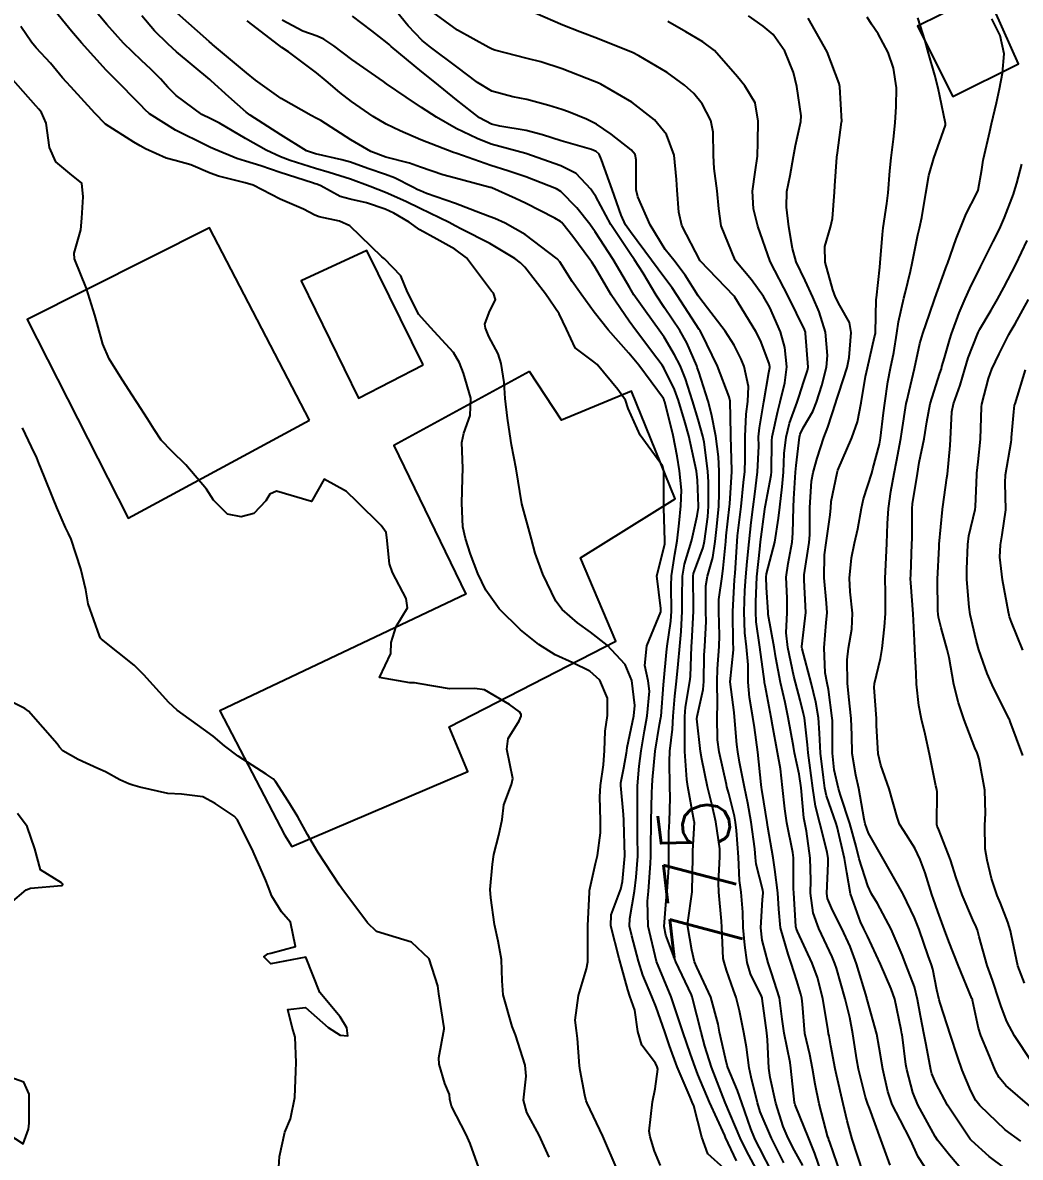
# Model space of a CAD drawing. Header units: metres. Extents: x 307586 to 320046, y 7427249 to 7434250.
# Drawn here: x 319128.7 to 319185.6, y 7429678.8 to 7429743.5 of the extents above; entities that cross this region are included whole.
import ezdxf
from ezdxf.enums import TextEntityAlignment as Align

# ---------------------------------------------------------------- set-up
doc = ezdxf.new("R2010")
doc.units = ezdxf.units.M
doc.header["$MEASUREMENT"] = 0
for name, color, linetype in [('Cotas', 45, 'Continuous'), ('Curvas de Nivel 1m', 11, 'Continuous'), ('Curvas de Nivel 5m', 15, 'Continuous'), ('Edificações', 30, 'Continuous')]:
    doc.layers.add(name, color=color, linetype=linetype)
doc.styles.add('Style-STANDARD', font='STANDARD.shx')

msp = doc.modelspace()

# ---------------------------------------------------------------- linework, layer by layer
at = {"layer": 'Curvas de Nivel 1m', "flags": 128}
for points, elevation in [([(319165.096, 7429678.316), (319164.745, 7429679.145), (319164.558, 7429679.77), (319164.503, 7429679.964), (319164.449, 7429680.273), (319164.646, 7429681.962), (319164.79, 7429682.693), (319164.942, 7429683.818), (319164.911, 7429683.959), (319164.805, 7429684.163), (319164.023, 7429685.18), (319163.81, 7429685.975), (319163.627, 7429687.192), (319163.354, 7429687.982), (319163.224, 7429688.352), (319162.87, 7429689.658), (319162.779, 7429689.991), (319162.74, 7429690.126), (319162.265, 7429691.996), (319162.276, 7429692.63), (319162.79, 7429693.991), (319162.827, 7429694.088), (319162.928, 7429694.523), (319163.06, 7429695.988), (319163.005, 7429697.957), (319163.003, 7429697.99), (319163.003, 7429698.019), (319162.976, 7429698.338), (319162.823, 7429699.992), (319162.835, 7429700.152), (319163.008, 7429701.009), (319163.151, 7429701.858), (319163.169, 7429701.988), (319163.2, 7429702.163), (319163.578, 7429703.982), (319163.628, 7429704.56), (319163.464, 7429705.984), (319163.077, 7429706.911), (319162.056, 7429708), (319161.1, 7429708.748), (319160.368, 7429709.283), (319159.477, 7429710.035), (319159.12, 7429710.509), (319158.377, 7429712.048), (319157.951, 7429713.256), (319157.728, 7429714.054), (319157.183, 7429716.06), (319156.866, 7429718.065), (319156.595, 7429719.438), (319156.505, 7429720.071), (319156.363, 7429720.957), (319156.23, 7429722.075), (319156.177, 7429722.982), (319156.001, 7429724.079), (319155.837, 7429724.631), (319155.298, 7429725.617), (319155.111, 7429726.092), (319155.08, 7429726.318), (319155.316, 7429726.979), (319155.686, 7429727.726), (319155.569, 7429728.086), (319155.455, 7429728.209), (319155.336, 7429728.354), (319154.02, 7429730.103), (319153.36, 7429730.593), (319152.329, 7429731.16), (319151.377, 7429731.705), (319150.758, 7429732.139), (319149.887, 7429732.651), (319149.39, 7429732.87), (319148.328, 7429733.236), (319147.396, 7429733.444), (319146.819, 7429733.61), (319145.714, 7429734.205), (319145.493, 7429734.298), (319145.404, 7429734.323), (319145.243, 7429734.373), (319143.41, 7429734.966), (319142.301, 7429735.354), (319141.417, 7429735.612), (319140.922, 7429735.761), (319139.7, 7429736.276), (319139.425, 7429736.404), (319139.205, 7429736.503), (319137.439, 7429737.388), (319135.949, 7429738.323), (319135.685, 7429738.556), (319135.458, 7429738.81), (319133.936, 7429740.345), (319133.478, 7429740.816), (319132.065, 7429742.364), (319131.503, 7429743.036), (319130.388, 7429744.387)], 771), ([(319168.735, 7429678.147), (319167.803, 7429678.989), (319167.443, 7429679.933), (319166.992, 7429681.726), (319166.91, 7429681.939), (319166.786, 7429682.222), (319166.05, 7429683.948), (319165.615, 7429685.152), (319165.339, 7429685.955), (319164.844, 7429687.348), (319164.591, 7429687.964), (319164.08, 7429689.187), (319163.834, 7429689.976), (319163.454, 7429691.422), (319163.332, 7429691.984), (319163.343, 7429692.419), (319163.611, 7429693.98), (319163.715, 7429694.763), (319163.797, 7429695.977), (319163.791, 7429697.147), (319163.781, 7429697.978), (319163.783, 7429698.78), (319163.791, 7429699.978), (319163.877, 7429701.11), (319163.985, 7429701.976), (319164.186, 7429703.124), (319164.335, 7429703.971), (319164.465, 7429705.377), (319164.397, 7429705.97), (319164.206, 7429706.843), (319164.306, 7429707.972), (319165.112, 7429709.904), (319165.123, 7429709.949), (319165.115, 7429710.104), (319164.883, 7429711.964), (319165.153, 7429713.007), (319165.334, 7429713.786), (319165.344, 7429713.958), (319165.294, 7429715.847), (319165.294, 7429715.959), (319165.284, 7429717.897), (319165.275, 7429717.969), (319165.27, 7429718.025), (319165.216, 7429718.236), (319163.942, 7429719.983), (319163.256, 7429721.502), (319163.095, 7429721.992), (319162.668, 7429722.597), (319161.485, 7429724.008), (319161.284, 7429724.162), (319160.228, 7429724.962), (319159.737, 7429726.033), (319159.316, 7429726.905), (319158.539, 7429728.048), (319157.348, 7429729.566), (319157.108, 7429729.822), (319156.792, 7429730.068), (319155.365, 7429730.925), (319153.741, 7429731.743), (319153.38, 7429731.929), (319153.034, 7429732.113), (319151.391, 7429732.916), (319150.564, 7429733.312), (319149.4, 7429733.822), (319148.527, 7429734.169), (319147.407, 7429734.591), (319146.192, 7429734.979), (319145.413, 7429735.201), (319143.981, 7429735.661), (319143.419, 7429735.865), (319142.597, 7429736.238), (319141.433, 7429736.91), (319139.94, 7429737.778), (319139.449, 7429738.023), (319138.935, 7429738.285), (319137.463, 7429739.357), (319136.999, 7429739.838), (319136.573, 7429740.314), (319136.018, 7429740.859), (319135.483, 7429741.359), (319134.466, 7429742.34), (319133.509, 7429743.417), (319132.723, 7429744.358)], 772), ([(319169.421, 7429678.591), (319168.802, 7429679.919), (319168.755, 7429680.027), (319167.881, 7429681.929), (319167.222, 7429683.512), (319167.064, 7429683.937), (319166.81, 7429684.677), (319166.372, 7429685.945), (319166.147, 7429686.633), (319165.7, 7429687.952), (319164.873, 7429689.96), (319164.382, 7429691.968), (319164.355, 7429693.406), (319164.411, 7429693.968), (319164.528, 7429695.556), (319164.544, 7429695.966), (319164.551, 7429696.364), (319164.557, 7429697.966), (319164.601, 7429699.578), (319164.616, 7429699.966), (319164.634, 7429700.33), (319164.791, 7429701.963), (319165.038, 7429703.472), (319165.119, 7429703.882), (319165.126, 7429703.959), (319165.272, 7429705.747), (319165.291, 7429705.958), (319165.437, 7429707.608), (319165.477, 7429707.956), (319165.687, 7429709.374), (319165.725, 7429709.954), (319165.696, 7429711.393), (319165.716, 7429711.954), (319165.914, 7429713.194), (319166.054, 7429713.951), (319166.16, 7429714.963), (319166.262, 7429715.949), (319166.294, 7429716.856), (319166.186, 7429717.955), (319166.049, 7429718.786), (319165.813, 7429719.961), (319165.334, 7429721.897), (319165.312, 7429721.969), (319165.299, 7429722.005), (319165.264, 7429722.07), (319163.852, 7429723.984), (319163.29, 7429724.665), (319162.112, 7429726.002), (319161.318, 7429727.012), (319160.575, 7429728.021), (319160.058, 7429728.747), (319159.351, 7429729.874), (319159.206, 7429730.041), (319157.374, 7429731.438), (319156.244, 7429732.077), (319155.644, 7429732.344), (319155.386, 7429732.443), (319154.827, 7429732.657), (319153.394, 7429733.206), (319151.75, 7429733.776), (319151.401, 7429733.92), (319151.258, 7429733.989), (319150.963, 7429734.137), (319149.921, 7429734.665), (319149.41, 7429734.847), (319148.394, 7429735.19), (319147.417, 7429735.557), (319146.928, 7429735.698), (319145.421, 7429736.029), (319144.91, 7429736.215), (319143.436, 7429737.111), (319141.687, 7429738.248), (319141.455, 7429738.421), (319140.476, 7429739.278), (319139.472, 7429740.204), (319139.386, 7429740.281), (319137.496, 7429741.86), (319137.265, 7429742.07), (319137.003, 7429742.307), (319136.239, 7429743.054), (319135.516, 7429743.901)], 773), ([(319170.687, 7429677.891), (319169.996, 7429679.151), (319169.635, 7429679.907), (319168.783, 7429681.92), (319168.008, 7429683.928), (319167.614, 7429685.133), (319167.406, 7429685.934), (319166.929, 7429687.862), (319166.904, 7429687.939), (319166.854, 7429688.052), (319165.971, 7429689.949), (319165.393, 7429691.457), (319165.31, 7429691.956), (319165.426, 7429693.447), (319165.477, 7429693.954), (319165.563, 7429695.327), (319165.574, 7429695.954), (319165.575, 7429697.342), (319165.599, 7429697.954), (319165.639, 7429699.301), (319165.622, 7429699.954), (319165.601, 7429701.367), (319165.634, 7429701.954), (319165.771, 7429703.218), (319165.818, 7429703.952), (319165.903, 7429705.103), (319166.015, 7429705.95), (319166.111, 7429706.916), (319166.189, 7429707.949), (319166.271, 7429708.778), (319166.34, 7429709.948), (319166.338, 7429710.735), (319166.353, 7429711.948), (319166.463, 7429712.634), (319166.869, 7429713.943), (319166.928, 7429714.179), (319167.177, 7429715.386), (319167.262, 7429715.86), (319167.266, 7429715.939), (319167.205, 7429717.422), (319167.144, 7429717.941), (319166.801, 7429719.518), (319166.707, 7429719.948), (319166.509, 7429720.686), (319166.121, 7429721.957), (319165.892, 7429722.584), (319165.281, 7429723.827), (319165.19, 7429723.971), (319164.881, 7429724.38), (319163.677, 7429725.986), (319163.31, 7429726.481), (319162.286, 7429728), (319161.349, 7429729.584), (319161.187, 7429729.848), (319161.067, 7429730.014), (319160.089, 7429731.313), (319159.524, 7429732.038), (319159.461, 7429732.116), (319159.384, 7429732.182), (319159.071, 7429732.358), (319157.395, 7429733.219), (319156.819, 7429733.491), (319155.475, 7429734.089), (319155.421, 7429734.108), (319155.403, 7429734.115), (319155.371, 7429734.123), (319153.408, 7429734.644), (319152.682, 7429734.845), (319151.414, 7429735.283), (319150.774, 7429735.497), (319149.42, 7429735.853), (319148.565, 7429736.169), (319147.433, 7429736.843), (319145.726, 7429737.928), (319145.451, 7429738.078), (319145.173, 7429738.213), (319143.463, 7429739.19), (319141.995, 7429740.245), (319141.479, 7429740.66), (319139.541, 7429742.279), (319139.517, 7429742.294), (319139.503, 7429742.31), (319139.344, 7429742.442), (319137.521, 7429744.059)], 774), ([(319172.13, 7429678.485), (319171.423, 7429679.883), (319170.775, 7429681.389), (319170.621, 7429681.892), (319170.264, 7429683.364), (319170.155, 7429683.9), (319169.994, 7429685.081), (319169.855, 7429685.905), (319169.596, 7429687.154), (319169.408, 7429687.912), (319169.267, 7429688.324), (319168.868, 7429689.476), (319168.718, 7429689.922), (319168.671, 7429690.127), (319168.586, 7429691.923), (319168.567, 7429692.262), (319168.418, 7429693.925), (319168.407, 7429694.447), (319168.488, 7429695.925), (319168.478, 7429696.397), (319168.259, 7429697.927), (319168.046, 7429698.866), (319167.771, 7429699.932), (319167.444, 7429701.508), (319167.376, 7429701.936), (319167.174, 7429703.806), (319167.185, 7429703.939), (319167.523, 7429705.471), (319167.558, 7429705.935), (319167.588, 7429707.432), (319167.619, 7429707.935), (319167.691, 7429709.35), (319167.689, 7429709.934), (319167.684, 7429711.386), (319167.77, 7429711.934), (319168.071, 7429713.013), (319168.217, 7429713.929), (319168.315, 7429714.785), (319168.419, 7429715.928), (319168.449, 7429716.673), (319168.449, 7429717.928), (319168.405, 7429718.744), (319168.248, 7429719.93), (319167.997, 7429721.187), (319167.818, 7429721.934), (319167.28, 7429723.601), (319167.193, 7429723.852), (319167.164, 7429723.942), (319166.594, 7429725.248), (319166.2, 7429725.957), (319165.322, 7429727.258), (319164.85, 7429727.975), (319164.098, 7429729.23), (319163.617, 7429729.987), (319163.358, 7429730.346), (319162.254, 7429732.001), (319161.399, 7429733.602), (319161.244, 7429733.855), (319161.123, 7429734.014), (319160.29, 7429734.905), (319159.416, 7429735.355), (319157.423, 7429736.06), (319155.43, 7429736.592), (319154.629, 7429736.904), (319153.443, 7429737.48), (319152.318, 7429738.121), (319151.458, 7429738.682), (319150.58, 7429739.259), (319149.472, 7429740.034), (319149.296, 7429740.162), (319147.492, 7429741.419), (319146.46, 7429742.196), (319145.886, 7429742.584), (319145.508, 7429742.742), (319144.698, 7429743.032), (319143.517, 7429743.66)], 776), ([(319173.204, 7429678.33), (319172.746, 7429679.176), (319172.376, 7429679.874), (319172.1, 7429680.54), (319171.681, 7429681.881), (319171.344, 7429683.338), (319171.277, 7429683.885), (319171.204, 7429685.501), (319171.161, 7429685.887), (319170.898, 7429687.844), (319170.889, 7429687.89), (319170.854, 7429687.979), (319170.219, 7429689.253), (319170.032, 7429689.903), (319169.9, 7429690.893), (319169.813, 7429691.906), (319169.784, 7429692.779), (319169.687, 7429693.909), (319169.61, 7429694.59), (319169.548, 7429695.911), (319169.436, 7429697.442), (319169.378, 7429697.914), (319169.314, 7429698.253), (319168.989, 7429699.547), (319168.885, 7429699.921), (319168.851, 7429700.066), (319168.444, 7429701.926), (319168.351, 7429702.605), (319168.33, 7429703.927), (319168.353, 7429704.624), (319168.331, 7429705.927), (319168.338, 7429706.663), (319168.444, 7429707.926), (319168.465, 7429708.561), (319168.423, 7429709.927), (319168.429, 7429710.621), (319168.605, 7429711.925), (319168.676, 7429712.397), (319168.82, 7429713.923), (319168.849, 7429714.241), (319169.037, 7429715.921), (319169.046, 7429716.06), (319169.166, 7429717.92), (319169.168, 7429717.965), (319169.11, 7429719.921), (319169.105, 7429720.051), (319169.06, 7429721.922), (319169.016, 7429722.172), (319168.354, 7429723.929), (319167.433, 7429725.808), (319167.354, 7429725.939), (319167.304, 7429726.02), (319166.05, 7429727.959), (319165.759, 7429728.386), (319165.343, 7429728.942), (319164.587, 7429729.978), (319163.377, 7429731.58), (319163.099, 7429731.993), (319162.851, 7429732.533), (319162.337, 7429734.001), (319161.732, 7429735.695), (319161.598, 7429736.008), (319161.425, 7429736.171), (319161.155, 7429736.286), (319159.434, 7429736.784), (319158.367, 7429737.123), (319157.442, 7429737.365), (319155.922, 7429737.607), (319155.448, 7429737.732), (319154.772, 7429738.097), (319153.463, 7429739.111), (319152.221, 7429740.123), (319151.482, 7429740.711), (319149.727, 7429742.157), (319149.614, 7429742.268), (319149.505, 7429742.376), (319148.621, 7429743.06), (319147.52, 7429743.879)], 777), ([(319174.289, 7429677.847), (319173.907, 7429679.015), (319173.554, 7429679.858), (319172.782, 7429681.781), (319172.752, 7429681.87), (319172.745, 7429681.909), (319172.538, 7429683.873), (319172.486, 7429684.194), (319172.14, 7429685.877), (319172.04, 7429686.673), (319171.874, 7429687.88), (319171.433, 7429689.319), (319171.236, 7429689.886), (319170.892, 7429691.183), (319170.818, 7429691.891), (319170.919, 7429693.491), (319170.96, 7429693.853), (319170.956, 7429693.89), (319170.924, 7429694.039), (319170.553, 7429695.51), (319170.512, 7429695.896), (319170.468, 7429696.38), (319170.259, 7429697.901), (319170.079, 7429698.999), (319169.886, 7429699.907), (319169.592, 7429701.334), (319169.504, 7429701.913), (319169.458, 7429702.345), (319169.319, 7429703.916), (319169.293, 7429704.164), (319169.063, 7429705.92), (319169.266, 7429707.742), (319169.257, 7429707.918), (319169.245, 7429708.068), (319169.212, 7429709.919), (319169.318, 7429711.74), (319169.332, 7429711.917), (319169.345, 7429712.117), (319169.459, 7429713.916), (319169.487, 7429714.236), (319169.687, 7429715.912), (319169.83, 7429717.284), (319169.898, 7429717.91), (319169.926, 7429718.615), (319169.921, 7429719.91), (319169.974, 7429721.188), (319170.069, 7429721.908), (319170.117, 7429722.753), (319169.874, 7429723.911), (319169.701, 7429724.328), (319169.295, 7429725.123), (319168.786, 7429725.925), (319167.331, 7429727.808), (319167.246, 7429727.941), (319166.507, 7429729.115), (319165.85, 7429729.963), (319165.362, 7429730.584), (319164.503, 7429731.979), (319163.795, 7429733.59), (319163.712, 7429733.987), (319163.712, 7429735.695), (319163.651, 7429735.988), (319163.427, 7429736.27), (319162.279, 7429737.163), (319161.449, 7429737.727), (319160.873, 7429738.019), (319159.846, 7429738.423), (319159.458, 7429738.564), (319158.721, 7429738.786), (319157.464, 7429739.138), (319156.681, 7429739.288), (319155.468, 7429739.606), (319154.66, 7429740.098), (319153.486, 7429741.004), (319151.967, 7429742.125), (319151.507, 7429742.509), (319150.703, 7429743.33), (319150.042, 7429744.152)], 778), ([(319175.383, 7429677.833), (319174.751, 7429679.648), (319174.704, 7429679.792), (319174.688, 7429679.841), (319174.647, 7429679.949), (319174.146, 7429681.85), (319173.909, 7429682.968), (319173.771, 7429683.855), (319173.603, 7429684.65), (319173.334, 7429685.862), (319173.194, 7429687.519), (319173.153, 7429687.865), (319173.093, 7429688.104), (319172.863, 7429688.856), (319172.55, 7429689.873), (319172.371, 7429690.385), (319171.934, 7429691.88), (319171.846, 7429692.948), (319171.794, 7429693.881), (319171.61, 7429695.21), (319171.519, 7429695.884), (319171.226, 7429697.63), (319171.181, 7429697.888), (319170.985, 7429699.064), (319170.877, 7429699.777), (319170.856, 7429699.892), (319170.829, 7429700.059), (319170.652, 7429701.896), (319170.449, 7429703.311), (319170.355, 7429703.9), (319170.174, 7429705.023), (319170.098, 7429705.904), (319170.094, 7429706.888), (319170.008, 7429707.906), (319169.912, 7429708.719), (319169.868, 7429709.909), (319169.912, 7429711.127), (319169.958, 7429711.908), (319170.033, 7429712.788), (319170.143, 7429713.905), (319170.268, 7429714.997), (319170.376, 7429715.902), (319170.467, 7429716.628), (319170.623, 7429717.899), (319170.695, 7429719.366), (319170.691, 7429719.898), (319170.733, 7429720.405), (319170.993, 7429721.894), (319171.28, 7429723.568), (319171.329, 7429723.843), (319171.327, 7429723.89), (319171.285, 7429724.078), (319170.791, 7429725.391), (319170.537, 7429725.901), (319169.332, 7429727.861), (319169.287, 7429727.92), (319167.353, 7429729.94), (319166.315, 7429731.956), (319166.147, 7429732.715), (319166.049, 7429733.96), (319166.01, 7429734.562), (319165.882, 7429735.963), (319165.44, 7429737.138), (319164.747, 7429737.977), (319163.463, 7429738.986), (319161.696, 7429740.008), (319161.474, 7429740.105), (319161.321, 7429740.166), (319159.486, 7429740.88), (319158.268, 7429741.276), (319157.494, 7429741.478), (319155.639, 7429741.95), (319155.502, 7429741.997), (319155.301, 7429742.092), (319153.513, 7429743.095), (319152.104, 7429744.124)], 779), ([(319178.203, 7429678.34), (319177.67, 7429679.811), (319177.013, 7429681.585), (319176.919, 7429681.819), (319176.787, 7429682.219), (319176.384, 7429683.824), (319176.284, 7429684.35), (319176.068, 7429685.828), (319175.903, 7429686.763), (319175.637, 7429687.832), (319175.125, 7429689.583), (319175.042, 7429689.838), (319174.879, 7429690.232), (319174.117, 7429691.852), (319173.799, 7429692.744), (319173.659, 7429693.859), (319173.667, 7429694.596), (319173.638, 7429695.86), (319173.429, 7429697.4), (319173.32, 7429697.865), (319173.265, 7429698.155), (319173.113, 7429699.868), (319173.005, 7429700.653), (319172.744, 7429701.873), (319172.674, 7429702.226), (319172.377, 7429703.877), (319172.197, 7429704.733), (319171.943, 7429705.881), (319171.676, 7429707.293), (319171.571, 7429707.885), (319171.243, 7429709.757), (319171.228, 7429709.889), (319171.134, 7429711.302), (319171.124, 7429711.89), (319171.145, 7429712.084), (319171.528, 7429713.518), (319171.611, 7429713.886), (319171.818, 7429715.242), (319171.892, 7429715.883), (319172.042, 7429717.04), (319172.107, 7429717.881), (319172.156, 7429718.948), (319172.254, 7429719.88), (319172.449, 7429720.674), (319172.893, 7429721.874), (319172.991, 7429722.148), (319173.275, 7429723.055), (319173.479, 7429723.67), (319173.509, 7429723.868), (319173.366, 7429725.805), (319173.356, 7429725.869), (319173.305, 7429726.007), (319172.403, 7429727.879), (319171.353, 7429729.89), (319170.644, 7429731.901), (319170.393, 7429732.905), (319170.347, 7429733.906), (319170.503, 7429734.993), (319170.618, 7429735.902), (319170.646, 7429736.691), (319170.666, 7429737.902), (319170.496, 7429738.938), (319169.91, 7429739.913), (319169.481, 7429740.432), (319168.168, 7429741.933), (319167.508, 7429742.419), (319166.545, 7429742.986), (319165.519, 7429743.575)], 781), ([(319180.475, 7429677.774), (319179.785, 7429678.826), (319179.351, 7429679.791), (319178.77, 7429680.929), (319178.311, 7429681.805), (319178.052, 7429682.546), (319177.777, 7429683.81), (319177.575, 7429685.052), (319177.425, 7429685.814), (319176.877, 7429687.795), (319176.868, 7429687.82), (319176.854, 7429687.879), (319176.281, 7429689.826), (319175.904, 7429690.814), (319175.439, 7429691.835), (319174.913, 7429692.893), (319174.625, 7429693.549), (319174.582, 7429693.845), (319174.662, 7429695.566), (319174.656, 7429695.844), (319174.604, 7429696.189), (319174.179, 7429697.852), (319173.942, 7429698.815), (319173.78, 7429699.858), (319173.586, 7429701.289), (319173.524, 7429701.862), (319173.484, 7429702.32), (319173.301, 7429703.866), (319173.258, 7429704.08), (319173.053, 7429704.864), (319172.791, 7429705.873), (319172.708, 7429706.234), (319172.36, 7429707.877), (319172.271, 7429708.709), (319172.326, 7429709.878), (319172.313, 7429710.691), (319172.271, 7429711.879), (319172.369, 7429712.66), (319172.597, 7429713.876), (319172.645, 7429714.398), (319172.678, 7429715.875), (319172.704, 7429716.361), (319172.804, 7429717.874), (319172.832, 7429718.259), (319173.022, 7429719.872), (319173.063, 7429720.045), (319173.241, 7429720.413), (319173.783, 7429721.336), (319173.995, 7429721.863), (319174.304, 7429722.828), (319174.557, 7429723.857), (319174.611, 7429724.536), (319174.499, 7429725.858), (319174.154, 7429727.028), (319173.792, 7429727.865), (319173.342, 7429728.805), (319172.842, 7429729.875), (319172.615, 7429730.627), (319172.422, 7429731.88), (319172.287, 7429732.988), (319172.309, 7429733.881), (319172.498, 7429734.793), (319172.688, 7429735.877), (319172.791, 7429736.518), (319173.103, 7429737.873), (319173.118, 7429738.211), (319172.871, 7429739.876), (319172.681, 7429740.682), (319172.194, 7429741.883), (319171.513, 7429742.851), (319170.942, 7429743.324), (319170.105, 7429743.911)], 782), ([(319182.558, 7429677.752), (319181.588, 7429678.918), (319180.898, 7429679.769), (319180.756, 7429679.977), (319179.768, 7429681.785), (319179.485, 7429682.485), (319179.151, 7429683.795), (319179.096, 7429684.084), (319178.871, 7429685.799), (319178.865, 7429685.841), (319178.827, 7429686.062), (319178.453, 7429687.804), (319178.258, 7429688.407), (319177.649, 7429689.812), (319176.897, 7429691.403), (319176.695, 7429691.822), (319176.507, 7429692.224), (319175.926, 7429693.83), (319175.731, 7429695.036), (319175.586, 7429695.834), (319175.168, 7429697.64), (319175.114, 7429697.839), (319174.977, 7429698.212), (319174.554, 7429699.412), (319174.467, 7429699.848), (319174.385, 7429700.466), (319174.229, 7429701.852), (319174.169, 7429702.988), (319174.102, 7429703.854), (319173.952, 7429704.756), (319173.687, 7429705.861), (319173.166, 7429707.795), (319173.156, 7429707.869), (319173.164, 7429707.939), (319173.378, 7429709.866), (319173.294, 7429711.714), (319173.281, 7429711.868), (319173.288, 7429712.011), (319173.574, 7429713.864), (319173.611, 7429714.307), (319173.618, 7429715.863), (319173.71, 7429717.357), (319173.807, 7429717.861), (319174.029, 7429718.67), (319174.42, 7429719.858), (319174.648, 7429720.45), (319175.093, 7429721.852), (319175.13, 7429721.985), (319175.268, 7429722.387), (319175.742, 7429723.843), (319175.864, 7429724.414), (319175.965, 7429725.84), (319175.875, 7429726.405), (319175.326, 7429727.39), (319175.079, 7429727.853), (319174.916, 7429728.276), (319174.494, 7429729.859), (319174.476, 7429730.749), (319174.8, 7429731.856), (319174.905, 7429732.338), (319175.015, 7429733.854), (319175.046, 7429734.214), (319175.155, 7429735.853), (319175.183, 7429736.096), (319175.425, 7429737.85), (319175.429, 7429737.874), (319175.319, 7429739.852), (319175.287, 7429740.041), (319174.61, 7429741.859), (319173.522, 7429743.767)], 783), ([(319184.737, 7429678.168), (319183.848, 7429678.837), (319182.828, 7429679.749), (319182.754, 7429679.834), (319181.469, 7429681.763), (319180.796, 7429683.028), (319180.579, 7429683.552), (319180.52, 7429683.774), (319180.249, 7429685.203), (319180.137, 7429685.78), (319179.919, 7429686.863), (319179.754, 7429687.786), (319179.582, 7429688.511), (319179.093, 7429689.797), (319178.881, 7429690.337), (319178.258, 7429691.806), (319177.468, 7429693.264), (319177.13, 7429693.818), (319176.927, 7429694.277), (319176.434, 7429695.825), (319176.258, 7429696.522), (319175.903, 7429697.831), (319175.369, 7429699.456), (319175.256, 7429699.837), (319175.009, 7429700.897), (319174.903, 7429701.842), (319174.899, 7429703.7), (319174.894, 7429703.842), (319174.683, 7429705.469), (319174.603, 7429705.847), (319174.483, 7429706.437), (319174.421, 7429707.85), (319174.551, 7429709.292), (319174.599, 7429709.848), (319174.572, 7429710.397), (319174.436, 7429711.851), (319174.457, 7429713.152), (319174.546, 7429713.849), (319174.774, 7429715.442), (319174.804, 7429715.846), (319174.837, 7429716.196), (319175.166, 7429717.841), (319175.214, 7429717.99), (319176.01, 7429719.838), (319176.324, 7429720.756), (319176.538, 7429721.831), (319176.787, 7429723.337), (319176.9, 7429723.826), (319177.309, 7429725.587), (319177.355, 7429725.777), (319177.358, 7429725.82), (319177.402, 7429727.749), (319177.406, 7429727.819), (319177.598, 7429729.57), (319177.624, 7429729.817), (319177.757, 7429731.437), (319177.801, 7429731.816), (319178.005, 7429733.206), (319178.072, 7429733.813), (319178.172, 7429735.062), (319178.247, 7429735.812), (319178.378, 7429736.876), (319178.476, 7429737.81), (319178.543, 7429738.728), (319178.552, 7429739.809), (319178.381, 7429740.919), (319178.082, 7429741.814), (319177.514, 7429742.882), (319177.125, 7429743.432), (319176.882, 7429743.83)], 784), ([(319186.16, 7429681.706), (319184.795, 7429682.889), (319184.408, 7429683.335), (319184.193, 7429683.729), (319183.763, 7429684.791), (319183.371, 7429685.742), (319183.242, 7429686.149), (319182.894, 7429687.749), (319182.888, 7429687.784), (319182.854, 7429687.855), (319182.074, 7429689.758), (319181.55, 7429691.106), (319181.302, 7429691.766), (319180.913, 7429692.815), (319180.657, 7429693.51), (319180.567, 7429693.775), (319180.182, 7429695.022), (319179.909, 7429695.786), (319179.595, 7429696.433), (319178.967, 7429697.41), (319178.732, 7429697.802), (319178.585, 7429698.196), (319178.137, 7429699.809), (319177.667, 7429701.16), (319177.509, 7429701.815), (319177.423, 7429703.433), (319177.409, 7429703.816), (319177.283, 7429705.595), (319177.301, 7429705.818), (319177.652, 7429707.247), (319177.74, 7429707.814), (319177.87, 7429709.048), (319177.925, 7429709.812), (319177.929, 7429711.014), (319177.916, 7429711.812), (319177.962, 7429713.005), (319178.007, 7429713.812), (319178.046, 7429714.94), (319178.103, 7429715.811), (319178.236, 7429716.771), (319178.417, 7429717.808), (319178.548, 7429718.478), (319178.801, 7429719.804), (319178.862, 7429720.18), (319179.114, 7429721.801), (319179.136, 7429721.929), (319179.27, 7429722.501), (319179.575, 7429723.796), (319179.889, 7429725.206), (319180.056, 7429725.789), (319180.434, 7429726.894), (319180.743, 7429727.779), (319181.35, 7429729.467), (319181.434, 7429729.687), (319181.464, 7429729.769), (319181.961, 7429731.177), (319182.181, 7429731.762), (319182.531, 7429732.619), (319183.125, 7429733.753), (319183.205, 7429733.953), (319183.424, 7429735.147), (319183.507, 7429735.674), (319183.524, 7429735.749), (319183.881, 7429737.313), (319183.975, 7429737.745), (319184.261, 7429738.946), (319184.427, 7429739.74), (319184.593, 7429740.632), (319184.691, 7429741.738), (319184.467, 7429742.787), (319183.998, 7429743.745)], 786), ([(319158.74, 7429678.791), (319158.181, 7429680.046), (319157.475, 7429681.351), (319157.283, 7429682.055), (319157.428, 7429683.423), (319157.373, 7429684.054), (319156.82, 7429685.774), (319156.71, 7429686.061), (319156.634, 7429686.254), (319156.115, 7429688.067), (319156.065, 7429688.863), (319156.035, 7429690.068), (319155.833, 7429691.127), (319155.627, 7429692.073), (319155.408, 7429693.585), (319155.38, 7429694.075), (319155.504, 7429695.507), (319155.588, 7429696.074), (319155.869, 7429697.161), (319156.07, 7429698.069), (319156.151, 7429698.899), (319156.591, 7429700.064), (319156.664, 7429700.397), (319156.337, 7429702.067), (319156.404, 7429702.691), (319157.039, 7429703.682), (319157.149, 7429703.951), (319157.143, 7429704.059), (319157.044, 7429704.198), (319156.487, 7429704.627), (319155.057, 7429705.46), (319154.508, 7429705.539), (319153.057, 7429705.515), (319151.383, 7429705.804), (319151.06, 7429705.855), (319150.791, 7429705.865), (319149.063, 7429706.16), (319149.71, 7429707.524), (319149.736, 7429708.15), (319150.018, 7429709.062), (319150.662, 7429710.137), (319150.595, 7429710.664), (319149.813, 7429712.15), (319149.637, 7429712.642), (319149.487, 7429714.155), (319149.438, 7429714.428), (319149.17, 7429714.827), (319147.793, 7429716.174), (319147.192, 7429716.763), (319145.916, 7429717.485), (319145.183, 7429716.21), (319143.191, 7429716.794), (319142.807, 7429716.615), (319142.585, 7429716.236), (319141.894, 7429715.524), (319141.174, 7429715.327), (319140.4, 7429715.487), (319139.606, 7429716.274), (319139.192, 7429716.908), (319138.012, 7429718.292), (319137.221, 7429719.064), (319136.622, 7429719.704), (319136.208, 7429720.315), (319135.842, 7429720.921), (319135.248, 7429721.831), (319134.923, 7429722.333), (319134.268, 7429723.34), (319133.651, 7429724.346), (319133.291, 7429725.183), (319132.957, 7429726.353), (319132.827, 7429726.838), (319132.351, 7429728.36), (319131.674, 7429730.042), (319131.651, 7429730.367), (319132.032, 7429731.698), (319132.086, 7429732.363), (319132.163, 7429733.59), (319132.088, 7429734.363), (319131.408, 7429734.922), (319130.613, 7429735.58), (319130.236, 7429736.388), (319130.058, 7429737.776), (319129.795, 7429738.395), (319129.639, 7429738.581), (319129.457, 7429738.78), (319128.029, 7429740.414)], 769), ([(319186.263, 7429684.254), (319185.285, 7429685.715), (319184.841, 7429686.547), (319184.521, 7429687.396), (319184.418, 7429687.727), (319184.022, 7429688.89), (319183.725, 7429689.737), (319183.265, 7429691.377), (319183.176, 7429691.746), (319183.105, 7429691.947), (319182.909, 7429692.34), (319182.295, 7429693.756), (319181.968, 7429694.729), (319181.635, 7429695.763), (319180.97, 7429697.475), (319180.879, 7429697.679), (319180.853, 7429697.772), (319180.867, 7429699.647), (319180.847, 7429699.772), (319180.794, 7429699.975), (319180.44, 7429701.779), (319180.183, 7429702.931), (319179.99, 7429703.786), (319179.834, 7429704.568), (319179.693, 7429705.791), (319179.668, 7429706.387), (319179.602, 7429707.792), (319179.58, 7429708.275), (319179.512, 7429709.794), (319179.37, 7429711.566), (319179.36, 7429711.797), (319179.365, 7429712.017), (319179.435, 7429713.796), (319179.443, 7429714.072), (319179.445, 7429715.796), (319179.469, 7429716.077), (319179.748, 7429717.792), (319179.857, 7429718.429), (319180.135, 7429719.786), (319180.284, 7429720.748), (319180.479, 7429721.782), (319181.035, 7429723.528), (319181.114, 7429723.773), (319181.148, 7429723.909), (319181.292, 7429724.396), (319181.605, 7429725.471), (319181.696, 7429725.766), (319182.124, 7429726.963), (319182.468, 7429727.759), (319182.746, 7429728.349), (319183.351, 7429729.596), (319183.405, 7429729.697), (319183.428, 7429729.749), (319184.072, 7429731.043), (319184.428, 7429731.74), (319184.725, 7429732.401), (319185.228, 7429733.732), (319185.271, 7429733.865), (319185.412, 7429734.366), (319185.711, 7429735.443)], 787), ([(319185.854, 7429688.719), (319185.478, 7429689.714), (319185.103, 7429691.515), (319185.058, 7429691.718), (319184.908, 7429692.209), (319184.485, 7429693.293), (319184.297, 7429693.729), (319183.971, 7429694.701), (319183.718, 7429695.739), (319183.611, 7429696.392), (319183.595, 7429697.741), (319183.639, 7429698.4), (319183.59, 7429699.741), (319183.266, 7429701.499), (319183.201, 7429701.747), (319183.15, 7429701.874), (319183.027, 7429702.145), (319182.415, 7429703.756), (319182.101, 7429704.716), (319181.833, 7429705.762), (319181.553, 7429707.301), (319181.451, 7429707.766), (319181.105, 7429709.002), (319180.948, 7429709.609), (319180.93, 7429709.773), (319180.918, 7429709.971), (319180.896, 7429711.774), (319180.982, 7429713.594), (319180.995, 7429713.773), (319181.173, 7429715.751), (319181.176, 7429715.77), (319181.194, 7429715.907), (319181.432, 7429717.547), (319181.455, 7429717.768), (319181.608, 7429719.388), (319181.637, 7429719.766), (319181.707, 7429721.315), (319181.798, 7429721.765), (319182.193, 7429722.841), (319182.453, 7429723.758), (319182.644, 7429724.405), (319183.176, 7429725.751), (319183.217, 7429725.847), (319183.316, 7429726.035), (319183.948, 7429727.122), (319184.31, 7429727.74), (319184.669, 7429728.408), (319185.353, 7429729.73), (319186.009, 7429731.085)], 788), ([(319185.766, 7429701.713), (319185.042, 7429703.66), (319185.023, 7429703.701), (319185.013, 7429703.72), (319184.985, 7429703.78), (319184.018, 7429705.736), (319183.733, 7429706.394), (319183.261, 7429707.747), (319183.22, 7429707.874), (319183.098, 7429708.293), (319182.757, 7429709.754), (319182.691, 7429710.183), (319182.565, 7429711.756), (319182.561, 7429712.343), (319182.625, 7429713.755), (319182.685, 7429714.24), (319183.037, 7429715.752), (319183.056, 7429715.889), (319183.129, 7429717.751), (319183.139, 7429717.825), (319183.22, 7429718.469), (319183.342, 7429719.749), (319183.406, 7429721.604), (319183.426, 7429721.748), (319183.807, 7429723.215), (319183.993, 7429723.743), (319184.414, 7429724.621), (319184.962, 7429725.734), (319185.088, 7429725.959), (319185.319, 7429726.34), (319186.09, 7429727.719)], 789), ([(319154.734, 7429678.189), (319154.24, 7429679.58), (319154.005, 7429680.091), (319153.167, 7429681.714), (319153.075, 7429682.106), (319153.063, 7429682.383), (319152.792, 7429683), (319152.478, 7429684.113), (319152.451, 7429684.469), (319152.757, 7429686.111), (319152.758, 7429686.176), (319152.46, 7429688.114), (319152.4, 7429688.572), (319151.892, 7429690.12), (319150.887, 7429691.066), (319149.577, 7429691.465), (319148.896, 7429691.678), (319148.39, 7429692.165), (319146.922, 7429694.127), (319146.888, 7429694.18), (319146.795, 7429694.31), (319145.547, 7429696.194), (319144.958, 7429697.198), (319144.401, 7429698.209), (319143.865, 7429699.1), (319143.129, 7429700.228), (319142.995, 7429700.379), (319142.594, 7429700.639), (319141.014, 7429701.672), (319140.225, 7429702.262), (319139.571, 7429702.815), (319139.032, 7429703.222), (319137.535, 7429704.295), (319137.047, 7429704.739), (319135.626, 7429706.314), (319135.071, 7429706.858), (319133.208, 7429708.348), (319133.155, 7429708.41), (319133.095, 7429708.541), (319132.458, 7429710.357), (319132.31, 7429711.169), (319132.026, 7429712.361), (319131.474, 7429714.051), (319131.333, 7429714.368), (319131.166, 7429714.713), (319130.655, 7429715.855), (319130.456, 7429716.381), (319129.936, 7429717.655), (319129.639, 7429718.394), (319129.518, 7429718.697), (319129.222, 7429719.312), (319128.708, 7429720.405)], 768), ([(319143.316, 7429678.221), (319143.354, 7429678.836), (319143.662, 7429680.216), (319143.99, 7429680.986), (319144.236, 7429682.208), (319144.301, 7429683.71), (319144.32, 7429684.207), (319144.249, 7429685.641), (319144.081, 7429686.211), (319143.83, 7429687.223), (319144.84, 7429687.33), (319146.135, 7429686.187), (319146.819, 7429685.753), (319147.267, 7429685.727), (319147.201, 7429686.176), (319146.832, 7429686.804), (319145.66, 7429688.192), (319144.873, 7429690.2), (319142.869, 7429689.83), (319142.476, 7429690.234), (319142.702, 7429690.406), (319142.876, 7429690.437), (319144.274, 7429690.817), (319143.982, 7429692.214), (319143.485, 7429692.798), (319142.917, 7429693.681), (319142.711, 7429694.232), (319142.576, 7429694.584), (319141.858, 7429696.241), (319140.97, 7429698.036), (319140.783, 7429698.253), (319139.691, 7429698.98), (319138.984, 7429699.358), (319137.774, 7429699.503), (319136.985, 7429699.553), (319135.403, 7429699.901), (319134.99, 7429700.027), (319134.772, 7429700.104), (319134.259, 7429700.331), (319133.431, 7429700.778), (319132.999, 7429700.965), (319131.886, 7429701.479), (319131.009, 7429701.984), (319130.822, 7429702.184), (319130.677, 7429702.375), (319129.041, 7429704.241), (319128.833, 7429704.402), (319127.051, 7429705.276)], 767), ([(319128.021, 7429693.294), (319128.918, 7429694.058), (319129.163, 7429694.152), (319130.922, 7429694.289), (319130.979, 7429694.312), (319130.998, 7429694.369), (319130.924, 7429694.449), (319129.738, 7429695.195), (319129.415, 7429696.393), (319128.962, 7429697.653), (319128.424, 7429698.405)], 766), ([(319127.413, 7429680.413), (319128.745, 7429679.564), (319129.054, 7429680.395), (319129.093, 7429680.732), (319129.079, 7429682.395), (319128.783, 7429683.077), (319127.764, 7429683.435)], 766)]:
    msp.add_lwpolyline(points, dxfattribs=dict(at, elevation=elevation))
at = {"layer": 'Curvas de Nivel 5m', "flags": 128}
for points, elevation in [([(319171.488, 7429677.882), (319170.747, 7429679.337), (319170.551, 7429679.693), (319170.456, 7429679.894), (319170.245, 7429680.413), (319169.734, 7429681.906), (319169.492, 7429682.611), (319168.942, 7429683.918), (319168.905, 7429684.019), (319168.808, 7429684.432), (319168.467, 7429685.924), (319168.376, 7429686.379), (319167.958, 7429687.929), (319167.176, 7429689.631), (319167.041, 7429689.938), (319166.883, 7429690.607), (319166.658, 7429691.942), (319166.661, 7429692.187), (319166.91, 7429693.94), (319166.931, 7429695.94), (319166.948, 7429696.283), (319167.026, 7429697.885), (319167.021, 7429697.94), (319166.975, 7429698.156), (319166.652, 7429699.943), (319166.603, 7429700.339), (319166.491, 7429701.945), (319166.484, 7429702.49), (319166.478, 7429703.946), (319166.515, 7429704.478), (319166.769, 7429705.943), (319166.799, 7429706.211), (319166.862, 7429707.942), (319166.877, 7429708.16), (319166.972, 7429709.941), (319166.971, 7429710.085), (319166.96, 7429711.942), (319166.983, 7429712.103), (319167.149, 7429712.55), (319167.521, 7429713.575), (319167.598, 7429713.936), (319167.786, 7429715.325), (319167.83, 7429715.934), (319167.831, 7429717.306), (319167.794, 7429717.934), (319167.586, 7429719.58), (319167.517, 7429719.937), (319167.247, 7429720.877), (319166.917, 7429721.945), (319166.519, 7429723.195), (319166.209, 7429723.956), (319165.902, 7429724.573), (319165.299, 7429725.578), (319165.026, 7429725.973), (319164.232, 7429727.068), (319163.583, 7429727.987), (319163.337, 7429728.391), (319162.394, 7429730), (319161.377, 7429731.582), (319161.067, 7429732.015), (319160.32, 7429732.954), (319159.401, 7429733.894), (319159.167, 7429734.042), (319157.409, 7429734.718), (319156.396, 7429735.059), (319155.416, 7429735.362), (319153.483, 7429736.049), (319153.422, 7429736.067), (319153.284, 7429736.111), (319151.433, 7429736.833), (319150.242, 7429737.347), (319149.446, 7429737.73), (319148.697, 7429738.168), (319147.461, 7429739.021), (319146.808, 7429739.532), (319146.032, 7429740.202), (319145.479, 7429740.648), (319143.875, 7429741.848), (319143.501, 7429742.104), (319143.322, 7429742.232), (319141.517, 7429743.628)], 775), ([(319176.654, 7429677.9), (319176.021, 7429679.827), (319175.736, 7429680.863), (319175.513, 7429681.833), (319175.135, 7429683.501), (319175.063, 7429683.837), (319174.816, 7429685.157), (319174.707, 7429685.727), (319174.686, 7429685.842), (319174.664, 7429686.004), (319174.36, 7429687.847), (319174.052, 7429689.04), (319173.749, 7429689.857), (319172.9, 7429691.674), (319172.828, 7429691.871), (319172.814, 7429691.961), (319172.693, 7429693.872), (319172.685, 7429694.113), (319172.674, 7429695.873), (319172.643, 7429696.177), (319172.309, 7429697.877), (319172.183, 7429698.676), (319172.06, 7429699.879), (319171.936, 7429700.954), (319171.774, 7429701.882), (319171.482, 7429703.442), (319171.402, 7429703.886), (319171.061, 7429705.702), (319171.029, 7429705.857), (319171.028, 7429705.891), (319171.023, 7429705.931), (319170.763, 7429707.895), (319170.556, 7429709.347), (319170.527, 7429709.899), (319170.535, 7429710.486), (319170.587, 7429711.898), (319170.753, 7429713.49), (319170.807, 7429713.895), (319171.047, 7429715.758), (319171.066, 7429715.892), (319171.079, 7429715.997), (319171.194, 7429716.597), (319171.403, 7429717.695), (319171.422, 7429717.888), (319171.449, 7429719.67), (319171.472, 7429719.888), (319171.786, 7429721.353), (319171.919, 7429721.883), (319172.185, 7429722.97), (319172.296, 7429723.88), (319172.187, 7429724.989), (319171.941, 7429725.884), (319171.324, 7429727.276), (319170.966, 7429727.895), (319170.289, 7429728.853), (319169.386, 7429729.92), (319169.354, 7429729.963), (319168.559, 7429731.928), (319168.428, 7429732.894), (319168.332, 7429733.931), (319168.157, 7429735.191), (319168.113, 7429735.933), (319168.099, 7429737.277), (319167.973, 7429737.935), (319167.462, 7429738.896), (319166.989, 7429739.468), (319166.468, 7429739.955), (319165.484, 7429740.68), (319163.851, 7429741.633), (319163.5, 7429741.81), (319163.068, 7429741.994), (319161.509, 7429742.608), (319160.485, 7429742.998), (319159.516, 7429743.374), (319157.939, 7429744.056)], 780), ([(319185.651, 7429679.711), (319184.763, 7429680.361), (319183.306, 7429681.742), (319183.075, 7429682.034), (319182.791, 7429682.578), (319182.307, 7429683.755), (319182.038, 7429684.534), (319181.645, 7429685.762), (319181.041, 7429687.578), (319180.986, 7429687.769), (319180.859, 7429688.344), (319180.624, 7429689.527), (319180.558, 7429689.775), (319180.371, 7429690.287), (319179.845, 7429691.786), (319179.58, 7429692.461), (319178.939, 7429693.8), (319178.923, 7429693.836), (319177.796, 7429695.811), (319176.965, 7429697.289), (319176.773, 7429697.822), (319176.714, 7429698.084), (319176.401, 7429699.826), (319176.236, 7429700.596), (319176.025, 7429701.83), (319176, 7429702.864), (319175.968, 7429703.831), (319175.832, 7429705.055), (319175.763, 7429705.833), (319175.746, 7429707.171), (319175.817, 7429707.833), (319176.008, 7429708.926), (319176.041, 7429709.831), (319175.913, 7429711.05), (319175.883, 7429711.833), (319175.992, 7429712.995), (319176.162, 7429713.83), (319176.359, 7429714.64), (319176.556, 7429715.826), (319176.67, 7429716.346), (319177.14, 7429717.821), (319177.215, 7429718.071), (319177.577, 7429719.469), (319177.639, 7429719.816), (319177.816, 7429721.253), (319177.886, 7429721.814), (319178.061, 7429723.026), (319178.218, 7429723.811), (319178.411, 7429724.694), (319178.575, 7429725.807), (319178.669, 7429726.457), (319178.976, 7429727.804), (319179.047, 7429728.092), (319179.348, 7429729.338), (319179.454, 7429729.798), (319179.767, 7429731.405), (319179.861, 7429731.793), (319180.003, 7429732.404), (319180.228, 7429733.788), (319180.409, 7429734.794), (319180.689, 7429735.781), (319181.352, 7429737.672), (319181.359, 7429737.771), (319181.019, 7429739.327), (319180.932, 7429739.778), (319180.745, 7429740.52), (319180.382, 7429741.787), (319180.193, 7429742.473), (319179.779, 7429743.796)], 785), ([(319162.629, 7429678.096), (319161.804, 7429679.999), (319160.915, 7429681.874), (319160.86, 7429682.009), (319160.786, 7429682.345), (319160.52, 7429683.734), (319160.481, 7429684.015), (319160.366, 7429685.564), (319160.303, 7429686.018), (319160.237, 7429686.614), (319160.421, 7429688.016), (319160.868, 7429689.551), (319160.948, 7429689.934), (319160.95, 7429690.009), (319160.95, 7429691.962), (319160.947, 7429692.01), (319161.036, 7429693.894), (319161.048, 7429694.009), (319161.393, 7429695.551), (319161.5, 7429696.004), (319161.669, 7429697.296), (319161.669, 7429698.003), (319161.643, 7429699.347), (319161.671, 7429700.003), (319161.838, 7429701.174), (319161.904, 7429702.001), (319161.931, 7429703.104), (319162.078, 7429704), (319162.072, 7429704.981), (319161.638, 7429706.004), (319161.071, 7429706.517), (319160.102, 7429707), (319159.084, 7429707.458), (319158.146, 7429708.049), (319157.101, 7429708.885), (319155.886, 7429710.072), (319155.129, 7429711.145), (319154.68, 7429712.087), (319154.26, 7429713.199), (319153.967, 7429714.098), (319153.828, 7429714.759), (319153.754, 7429716.101), (319153.799, 7429717.506), (319153.816, 7429718.104), (319153.767, 7429719.565), (319153.871, 7429720.104), (319154.242, 7429721.106), (319154.27, 7429722.1), (319153.854, 7429723.528), (319153.63, 7429724.107), (319153.289, 7429724.707), (319151.984, 7429726.123), (319151.314, 7429726.869), (319150.656, 7429728.14), (319150.276, 7429729.08), (319149.352, 7429730.044), (319149.208, 7429730.161), (319147.379, 7429731.931), (319146.785, 7429732.189), (319145.621, 7429732.442), (319145.386, 7429732.53), (319144.724, 7429732.883), (319143.395, 7429733.451), (319141.865, 7429734.245), (319141.404, 7429734.389), (319139.892, 7429734.757), (319139.409, 7429734.927), (319138.304, 7429735.401), (319137.417, 7429735.66), (319136.906, 7429735.796), (319135.728, 7429736.325), (319135.425, 7429736.494), (319135.064, 7429736.698), (319133.444, 7429737.731), (319132.828, 7429738.356), (319131.468, 7429739.856), (319131.21, 7429740.114), (319130.98, 7429740.377), (319130.3, 7429741.207), (319129.49, 7429742.081), (319129.218, 7429742.403), (319128.611, 7429743.304)], 770), ([(319185.755, 7429707.713), (319185.109, 7429709.317), (319185.007, 7429709.617), (319184.976, 7429709.722), (319184.941, 7429709.897), (319184.608, 7429711.728), (319184.456, 7429713.031), (319184.481, 7429713.73), (319184.59, 7429714.31), (319184.787, 7429715.726), (319184.754, 7429717.273), (319184.776, 7429717.727), (319185.09, 7429719.59), (319185.108, 7429719.731), (319185.118, 7429719.848), (319185.257, 7429721.308), (319185.295, 7429721.697), (319185.301, 7429721.729), (319185.316, 7429721.781), (319185.91, 7429723.721)], 790)]:
    msp.add_lwpolyline(points, dxfattribs=dict(at, elevation=elevation))
at = {"layer": 'Edificações'}
msp.add_lwpolyline([(319183.684, 7429745.277), (319179.756, 7429743.314), (319181.762, 7429739.3), (319185.516, 7429741.177)], close=True, dxfattribs=at)
for points in [[(319145.07, 7429720.837), (319139.367, 7429731.814), (319128.971, 7429726.592), (319134.733, 7429715.26), (319145.07, 7429720.837)], [(319151.553, 7429723.993), (319148.345, 7429730.52), (319144.602, 7429728.799), (319147.87, 7429722.095), (319151.553, 7429723.993)], [(319157.617, 7429723.612), (319149.894, 7429719.399), (319153.993, 7429710.915), (319139.969, 7429704.254), (319143.652, 7429697.182), (319144.068, 7429696.53), (319154.108, 7429700.802), (319153.038, 7429703.353), (319162.546, 7429708.233), (319160.526, 7429712.979), (319165.932, 7429716.361), (319163.437, 7429722.503), (319159.456, 7429720.842), (319157.617, 7429723.612)]]:
    msp.add_lwpolyline(points, dxfattribs=at)

# ---------------------------------------------------------------- texts
at = {"layer": 'Cotas', "style": 'Style-STANDARD'}
msp.add_text('775', height=4, rotation=96.50067, dxfattribs=at).set_placement((319167.377, 7429694.603, 775), align=Align.MIDDLE_CENTER)

doc.saveas('drawing.dxf')
